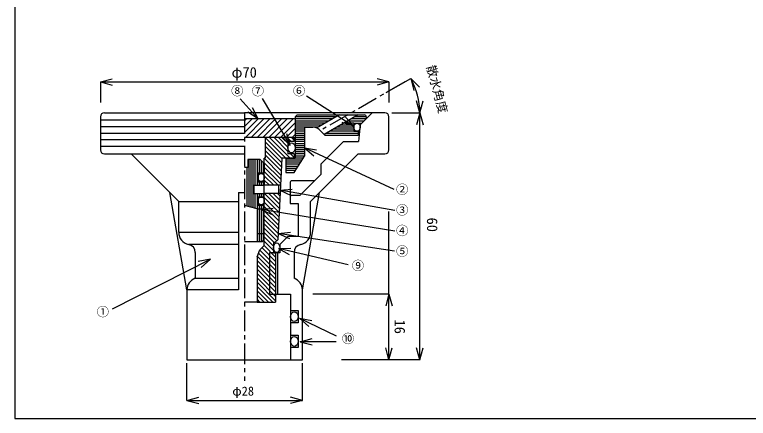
# Model space of a CAD drawing. Units: millimetres, scale not verified. Extents: x -438 to 140, y -184 to 99.
# Drawn here: x -139.9 to 38, y -96.9 to 1.1 of the extents above; entities that cross this region are included whole.
import ezdxf
from ezdxf.enums import TextEntityAlignment as Align

# ---------------------------------------------------------------- set-up
doc = ezdxf.new("R2010")
doc.units = ezdxf.units.MM
doc.linetypes.add('CHAIN1', pattern=[8, 5, -1, 1, -1])
doc.layers.add('0-0_φ3.0_両4 45', color=7, linetype='Continuous')
doc.layers.add('0-1_φ3.0_片3 45', color=7, linetype='Continuous')
doc.styles.add('ＭＳ ゴシック', font='')
doc.styles.get('ＭＳ ゴシック').set_extended_font_data('MS Gothic')

msp = doc.modelspace()

# ---------------------------------------------------------------- linework, layer by layer
at = {"layer": '0-0_φ3.0_両4 45', "color": 4}
for p, q in [((-119.158, -15.222), (-116.261, -14.446)), ((-119.158, -15.222), (-49.158, -15.222)), ((-119.158, -15.222), (-116.261, -15.999)), ((-119.158, -15.222), (-119.158, -20.222)), ((-49.158, -15.222), (-52.056, -14.446)), ((-49.158, -15.222), (-52.056, -15.999)), ((-49.158, -15.222), (-49.158, -20.222)), ((-43.887, -14.405), (-41.766, -16.527)), ((-41.658, -22.722), (-42.435, -19.824)), ((-41.658, -22.722), (-40.882, -19.824)), ((-80.894, -24.222), (-82.256, -21.549)), ((-48.479, -22.722), (-41.658, -22.722)), ((-41.658, -22.722), (-42.435, -25.62)), ((-41.658, -22.722), (-40.882, -25.62)), ((-41.658, -82.722), (-41.658, -22.722)), ((-62.024, -23.722), (-71.908, -23.722)), ((-62.89, -24.222), (-71.908, -24.222)), ((-63.756, -24.722), (-71.908, -24.722)), ((-57.66, -25.977), (-59.686, -23.764)), ((-55.214, -24.722), (-59.256, -24.722)), ((-54.658, -24.222), (-58.39, -24.222)), ((-54.658, -23.722), (-57.524, -23.722)), ((-64.623, -25.222), (-71.908, -25.222)), ((-65.489, -25.722), (-71.908, -25.722)), ((-66.355, -26.222), (-71.908, -26.222)), ((-57.658, -26.222), (-61.855, -26.222)), ((-57.658, -25.722), (-60.989, -25.722)), ((-57.658, -25.222), (-60.123, -25.222)), ((-73.137, -30.683), (-73.952, -27.796)), ((-69.658, -26.722), (-71.908, -26.722)), ((-69.658, -27.222), (-71.908, -27.222)), ((-69.658, -27.722), (-71.908, -27.722)), ((-69.658, -28.222), (-71.908, -28.222)), ((-56.658, -27.722), (-64.453, -27.722)), ((-57.658, -27.222), (-63.587, -27.222)), ((-57.658, -26.722), (-62.721, -26.722)), ((-69.658, -28.722), (-71.908, -28.722)), ((-69.658, -29.222), (-71.908, -29.222)), ((-69.658, -29.722), (-71.908, -29.722)), ((-69.658, -30.222), (-71.908, -30.222)), ((-69.658, -30.722), (-71.908, -30.722)), ((-69.658, -31.222), (-71.908, -31.222)), ((-69.658, -31.722), (-71.908, -31.722)), ((-69.658, -31.222), (-67.361, -33.152)), ((-69.658, -32.222), (-71.908, -32.222)), ((-69.658, -32.722), (-71.908, -32.722)), ((-69.658, -33.222), (-71.908, -33.222)), ((-69.971, -33.722), (-71.908, -33.722)), ((-83.158, -34.022), (-83.158, -45.486)), ((-82.658, -34.022), (-82.658, -45.62)), ((-82.158, -34.022), (-82.158, -45.754)), ((-81.658, -34.022), (-81.658, -40.322)), ((-81.158, -34.022), (-81.158, -40.322)), ((-80.658, -34.022), (-80.658, -37.322)), ((-80.158, -34.272), (-80.158, -37.322)), ((-79.658, -34.772), (-79.658, -37.322)), ((-70.283, -34.222), (-74.158, -34.222)), ((-70.596, -34.722), (-74.158, -34.722)), ((-70.908, -35.222), (-74.158, -35.222)), ((-83.658, -36.022), (-83.658, -45.352)), ((-71.221, -35.722), (-74.158, -35.722)), ((-71.533, -36.222), (-74.158, -36.222)), ((-71.846, -36.722), (-74.158, -36.722)), ((-80.658, -39.522), (-80.658, -40.322)), ((-80.158, -39.522), (-80.158, -40.322)), ((-79.658, -39.522), (-79.658, -40.322)), ((-81.658, -42.322), (-81.658, -45.888)), ((-81.158, -42.322), (-81.158, -46.022)), ((-80.658, -42.322), (-80.658, -43.122)), ((-80.158, -42.322), (-80.158, -43.122)), ((-79.658, -42.322), (-79.658, -43.122)), ((-75.626, -41.497), (-72.909, -42.768)), ((-80.658, -45.122), (-80.658, -54.022)), ((-80.196, -46.192), (-77.46, -47.422)), ((-80.158, -45.122), (-80.158, -54.022)), ((-79.658, -45.122), (-79.658, -53.772)), ((-49.158, -82.722), (-49.158, -46.722)), ((-76.029, -52.004), (-73.282, -53.21)), ((-75.989, -55.689), (-73.346, -57.108)), ((-92.481, -58.241), (-95.416, -58.86)), ((-49.158, -66.722), (-67.658, -66.722)), ((-49.158, -66.722), (-49.935, -69.62)), ((-49.158, -66.722), (-48.382, -69.62)), ((-70.825, -72.606), (-61.97, -76.907)), ((-70.825, -72.606), (-67.879, -73.174)), ((-70.825, -72.606), (-68.558, -74.571)), ((-70.698, -78.299), (-67.801, -77.522)), ((-61.97, -78.299), (-70.698, -78.299)), ((-70.698, -78.299), (-67.801, -79.075)), ((-49.158, -82.722), (-49.935, -79.824)), ((-49.158, -82.722), (-48.382, -79.824)), ((-41.658, -82.722), (-42.435, -79.824)), ((-41.658, -82.722), (-40.882, -79.824)), ((-98.158, -92.543), (-98.158, -83.51)), ((-70.158, -92.543), (-70.158, -83.51)), ((-49.158, -82.722), (-60.658, -82.722)), ((-41.658, -82.722), (-49.158, -82.722)), ((-98.158, -92.543), (-95.261, -91.766)), ((-98.158, -92.543), (-70.158, -92.543)), ((-98.158, -92.543), (-95.261, -93.319)), ((-70.158, -92.543), (-73.056, -91.766)), ((-70.158, -92.543), (-73.056, -93.319))]:
    msp.add_line(p, q, dxfattribs=at)
at = {"layer": '0-0_φ3.0_両4 45', "color": 4, "linetype": 'CHAIN1'}
for p, q in [((-45.302, -15.222), (-65.765, -27.037)), ((-84.158, -22.722), (-84.158, -87.812))]:
    msp.add_line(p, q, dxfattribs=at)
at = {"layer": '0-0_φ3.0_両4 45', "color": 3}
for p, q in [((-118.158, -22.722), (-84.158, -22.722)), ((-50.158, -22.722), (-84.158, -22.722)), ((-119.158, -23.722), (-119.158, -31.722)), ((-71.908, -23.722), (-71.408, -23.222)), ((-71.908, -23.722), (-71.908, -33.722)), ((-71.908, -23.722), (-71.908, -33.722)), ((-71.408, -23.222), (-55.158, -23.222)), ((-54.658, -24.222), (-55.769, -25.222)), ((-54.658, -23.722), (-54.658, -24.222)), ((-49.158, -31.722), (-49.158, -23.722)), ((-69.658, -26.222), (-69.658, -33.222)), ((-69.658, -26.222), (-67.658, -26.222)), ((-57.658, -25.222), (-57.658, -27.222)), ((-57.658, -25.222), (-55.769, -25.222)), ((-65.658, -27.222), (-64.658, -28.222)), ((-56.658, -28.222), (-64.658, -28.222)), ((-57.658, -27.222), (-56.658, -27.222)), ((-56.658, -27.222), (-56.658, -28.222)), ((-72.658, -28.722), (-84.158, -28.722)), ((-79.158, -28.722), (-79.158, -33.722)), ((-73.658, -29.722), (-73.658, -32.722)), ((-72.158, -29.722), (-73.658, -29.722)), ((-72.658, -28.722), (-72.158, -28.722)), ((-72.158, -29.722), (-72.158, -28.722)), ((-118.158, -32.722), (-111.658, -32.722)), ((-111.658, -32.722), (-84.158, -32.722)), ((-79.158, -33.722), (-79.408, -33.722)), ((-75.158, -33.722), (-76.102, -53.532)), ((-72.158, -33.722), (-75.158, -33.722)), ((-74.158, -33.722), (-71.908, -33.722)), ((-74.158, -33.722), (-71.908, -33.722)), ((-74.158, -33.722), (-74.158, -37.222)), ((-72.158, -32.722), (-73.658, -32.722)), ((-72.158, -32.722), (-72.158, -33.722)), ((-72.158, -37.222), (-69.658, -33.222)), ((-68.158, -44.222), (-56.658, -32.722)), ((-56.658, -32.722), (-50.158, -32.722)), ((-83.408, -34.022), (-83.408, -36.022)), ((-80.408, -34.022), (-83.408, -34.022)), ((-80.408, -34.022), (-79.408, -35.022)), ((-79.408, -35.022), (-79.408, -37.322)), ((-65.658, -35.222), (-65.658, -37.722)), ((-83.408, -36.022), (-84.158, -36.022)), ((-80.908, -37.322), (-80.908, -39.522)), ((-80.908, -37.322), (-79.408, -37.322)), ((-70.658, -42.722), (-65.658, -37.722)), ((-81.908, -40.322), (-81.908, -42.322)), ((-81.908, -40.322), (-79.408, -40.322)), ((-80.908, -39.522), (-79.408, -39.522)), ((-79.408, -39.522), (-79.408, -40.322)), ((-73.158, -39.722), (-73.158, -42.722)), ((-67.158, -39.222), (-72.658, -39.222)), ((-85.658, -42.048), (-85.658, -65.722)), ((-85.658, -42.048), (-84.158, -42.048)), ((-81.908, -42.322), (-79.408, -42.322)), ((-79.408, -43.122), (-79.408, -42.322)), ((-70.158, -65.722), (-65.984, -42.048)), ((-100.158, -44.222), (-85.658, -44.222)), ((-80.908, -43.122), (-80.908, -45.122)), ((-80.908, -43.122), (-79.408, -43.122)), ((-73.158, -42.722), (-73.158, -44.722)), ((-73.158, -42.722), (-70.658, -42.722)), ((-68.158, -51.722), (-68.158, -44.222)), ((-81.158, -46.022), (-84.158, -45.218)), ((-81.158, -46.022), (-79.408, -46.022)), ((-81.158, -46.022), (-81.158, -54.022)), ((-80.908, -45.122), (-79.408, -45.122)), ((-79.408, -53.522), (-79.408, -45.122)), ((-73.158, -44.722), (-71.158, -44.722)), ((-71.158, -44.722), (-71.158, -52.722)), ((-100.158, -51.722), (-85.658, -51.722)), ((-81.158, -52.022), (-79.408, -52.022)), ((-85.658, -54.722), (-97.758, -54.722)), ((-79.908, -54.022), (-84.158, -54.022)), ((-80.451, -56.015), (-79.408, -54.972)), ((-79.908, -54.022), (-79.408, -53.522)), ((-76.825, -54.222), (-77.158, -54.222)), ((-76.825, -54.222), (-76.102, -53.532)), ((-75.658, -54.722), (-75.658, -56.722)), ((-96.158, -56.621), (-96.158, -62.894)), ((-81.158, -57.722), (-80.451, -56.015)), ((-78.158, -56.722), (-78.158, -66.722)), ((-75.658, -56.722), (-78.158, -56.722)), ((-76.658, -56.722), (-76.658, -68.722)), ((-76.158, -56.722), (-76.158, -66.722)), ((-72.158, -56.621), (-72.158, -62.894)), ((-81.158, -57.722), (-81.158, -68.722)), ((-96.158, -62.894), (-85.658, -62.894)), ((-98.158, -65.722), (-98.158, -82.722)), ((-70.158, -82.722), (-70.158, -65.722)), ((-78.158, -66.722), (-73.008, -66.722)), ((-73.008, -66.722), (-73.008, -82.722)), ((-81.158, -68.722), (-84.158, -68.722)), ((-81.158, -68.722), (-76.658, -68.722)), ((-73.008, -70.722), (-71.158, -70.722)), ((-71.158, -70.722), (-71.158, -73.722)), ((-73.008, -73.722), (-73.008, -76.722)), ((-71.158, -73.722), (-73.008, -73.722)), ((-73.008, -76.722), (-71.158, -76.722)), ((-71.158, -76.722), (-71.158, -79.722)), ((-71.158, -79.722), (-73.008, -79.722)), ((-98.158, -82.722), (-70.158, -82.722))]:
    msp.add_line(p, q, dxfattribs=at)
at = {"layer": '0-0_φ3.0_両4 45'}
for p, q in [((-84.158, -24.522), (-119.158, -24.522)), ((-61.158, -23.222), (-66.692, -26.417)), ((-56.658, -23.222), (-64.9, -27.981)), ((-84.158, -26.122), (-119.158, -26.122)), ((-84.158, -27.722), (-119.158, -27.722)), ((-84.158, -29.322), (-119.158, -29.322)), ((-79.158, -28.722), (-74.158, -33.722)), ((-79.158, -29.783), (-75.161, -33.78)), ((-78.098, -28.722), (-73.098, -33.722)), ((-77.037, -28.722), (-73.658, -32.101)), ((-75.976, -28.722), (-73.649, -31.049)), ((-74.916, -28.722), (-73.658, -29.98)), ((-73.855, -28.722), (-72.855, -29.722)), ((-72.794, -28.722), (-72.158, -29.358)), ((-84.158, -30.922), (-119.158, -30.922)), ((-79.158, -30.844), (-75.209, -34.793)), ((-79.158, -31.904), (-75.258, -35.805)), ((-79.408, -33.776), (-75.354, -37.83)), ((-79.158, -32.965), (-75.306, -36.817)), ((-73.037, -32.722), (-72.158, -33.601)), ((-79.408, -34.836), (-75.402, -38.842)), ((-79.408, -35.897), (-75.45, -39.855)), ((-79.408, -36.957), (-76.044, -40.322)), ((-79.408, -38.018), (-77.104, -40.322)), ((-79.408, -39.079), (-78.165, -40.322)), ((-79.408, -40.139), (-79.226, -40.322)), ((-75.473, -40.322), (-79.408, -40.322)), ((-75.908, -42.322), (-75.908, -40.322)), ((-75.568, -42.322), (-79.408, -42.322)), ((-79.347, -42.322), (-75.74, -45.929)), ((-78.286, -42.322), (-75.691, -44.917)), ((-77.226, -42.322), (-75.643, -43.905)), ((-76.165, -42.322), (-75.595, -42.892)), ((-79.408, -43.321), (-75.788, -46.942)), ((-79.408, -44.382), (-75.836, -47.954)), ((-79.408, -45.443), (-75.884, -48.967)), ((-79.408, -46.503), (-75.933, -49.979)), ((-79.408, -47.564), (-75.981, -50.992)), ((-79.408, -48.625), (-76.029, -52.004)), ((-79.408, -49.685), (-76.077, -53.017)), ((-79.408, -50.746), (-76.368, -53.786)), ((-79.408, -51.807), (-76.993, -54.222)), ((-79.408, -52.867), (-77.158, -55.117)), ((-79.417, -54.98), (-76.658, -57.739)), ((-79.408, -53.928), (-77.158, -56.178)), ((-80.777, -56.802), (-76.658, -60.921)), ((-80.467, -56.052), (-76.658, -59.86)), ((-79.947, -55.511), (-76.658, -58.799)), ((-81.158, -58.542), (-76.658, -63.042)), ((-81.088, -57.552), (-76.658, -61.981)), ((-81.158, -59.603), (-76.658, -64.103)), ((-81.158, -60.663), (-76.658, -65.163)), ((-81.158, -61.724), (-76.658, -66.224)), ((-81.158, -62.785), (-76.658, -67.285)), ((-81.158, -63.845), (-76.658, -68.345)), ((-81.158, -64.906), (-77.342, -68.722)), ((-81.158, -65.967), (-78.403, -68.722)), ((-81.158, -67.027), (-79.463, -68.722)), ((-81.158, -68.088), (-80.524, -68.722))]:
    msp.add_line(p, q, dxfattribs=at)
at = {"layer": '0-0_φ3.0_両4 45', "color": 2}
for p, q in [((-71.908, -24.222), (-84.158, -24.222)), ((-80.894, -24.222), (-84.158, -27.487)), ((-82.308, -24.222), (-84.158, -26.073)), ((-83.722, -24.222), (-84.158, -24.659)), ((-79.479, -24.222), (-83.979, -28.722)), ((-78.065, -24.222), (-82.565, -28.722)), ((-76.651, -24.222), (-81.151, -28.722)), ((-75.237, -24.222), (-79.737, -28.722)), ((-73.823, -24.222), (-78.323, -28.722)), ((-72.408, -24.222), (-76.908, -28.722)), ((-71.908, -25.136), (-75.494, -28.722)), ((-71.908, -26.551), (-74.08, -28.722)), ((-71.908, -27.965), (-72.662, -28.719)), ((-72.158, -28.722), (-71.908, -28.722))]:
    msp.add_line(p, q, dxfattribs=at)
at = {"layer": '0-0_φ3.0_両4 45', "color": 5}
msp.add_lwpolyline([(-139.949, 99.1), (-139.949, -96.9), (140.051, -96.9), (140.051, 99.1)], dxfattribs=at)
at = {"layer": '0-0_φ3.0_両4 45', "color": 4}
for points in [[(-49.794, -17.816), (-43.887, -14.405), (-43.11, -17.303)], [(-85.265, -19.37), (-80.894, -24.222), (-83.41, -22.589)], [(-79.925, -19.279), (-73.137, -30.683), (-75.286, -28.59)], [(-69.155, -18.646), (-57.66, -25.977), (-60.521, -25.073)], [(-47.926, -41.371), (-69.658, -31.222), (-66.704, -31.745)], [(-47.768, -46.442), (-75.626, -41.497), (-72.637, -41.239)], [(-47.768, -51.45), (-80.196, -46.192), (-77.211, -45.889)], [(-47.813, -56.323), (-76.029, -52.004), (-73.047, -51.675)], [(-59.046, -59.672), (-75.989, -55.689), (-72.99, -55.597)], [(-116.223, -70.295), (-92.481, -58.241), (-94.713, -60.245)]]:
    msp.add_lwpolyline(points, dxfattribs=at)
at = {"layer": '0-0_φ3.0_両4 45', "color": 3}
for points in [[(-53.243, -22.722), (-56.158, -25.637), (-56.508, -29.722)], [(-65.658, -35.222), (-60.158, -29.722), (-56.508, -29.722)], [(-100.158, -51.722), (-100.158, -44.222), (-111.658, -32.722)], [(-79.408, -54.972), (-79.408, -54.718), (-79.408, -33.722)], [(-74.158, -33.722), (-74.158, -37.222), (-72.158, -37.222)], [(-85.658, -65.722), (-98.158, -65.722), (-102.333, -42.048)], [(-71.158, -52.722), (-73.658, -52.722), (-75.658, -54.722)], [(-77.158, -54.222), (-77.158, -56.722), (-76.658, -56.722)]]:
    msp.add_lwpolyline(points, dxfattribs=at)
at = {"layer": '0-0_φ3.0_両4 45', "color": 4}
msp.add_arc((-58.292, -22.722), 16.634, 0, 30, dxfattribs=at)
at = {"layer": '0-0_φ3.0_両4 45', "color": 3}
for centre, radius, start, end in [((-118.158, -23.722), 1, 90, 180), ((-118.158, -23.722), 1, 90, 180), ((-118.158, -23.722), 1, 90, 180), ((-50.158, -23.722), 1, 0, 90), ((-55.158, -23.722), 0.5, 0, 90), ((-67.658, -28.722), 2.5, 36.8699, 90), ((-118.158, -31.722), 1, 180, 270), ((-50.158, -31.722), 1, 270, 0), ((-72.658, -39.722), 0.5, 90, 180), ((-97.158, -51.722), 3, 180, 258.46304), ((-71.158, -51.722), 3, 281.53696, 0), ((-98.158, -56.621), 2, 0, 78.46304), ((-70.158, -56.621), 2, 101.53696, 180), ((-95.158, -65.722), 3, 109.47122, 180), ((-73.158, -65.722), 3, 0, 70.52878)]:
    msp.add_arc(centre, radius, start, end, dxfattribs=at)
at = {"layer": '0-0_φ3.0_両4 45'}
for centre, major_axis, ratio in [((-56.908, -26.222), (0, 1), 0.75), ((-72.783, -31.222), (0, 1.2), 0.7292), ((-80.158, -38.422), (0, 0.95), 0.7895), ((-80.158, -44.122), (0, 0.95), 0.7895), ((-76.408, -55.472), (0, 1.2), 0.625), ((-72.083, -72.222), (0, 1.2), 0.770833), ((-72.083, -78.222), (0, 1.2), 0.770833)]:
    msp.add_ellipse(centre, major_axis=major_axis, ratio=ratio, dxfattribs=at)
at = {"layer": '0-1_φ3.0_片3 45', "color": 5}
msp.add_lwpolyline([(-139.949, 99.1), (-139.949, -96.9), (140.051, -96.9), (140.051, 99.1)], dxfattribs=at)

# ---------------------------------------------------------------- texts
at = {"layer": '0-0_φ3.0_両4 45', "style": 'ＭＳ ゴシック'}
for s, height, p in [('φ70', 2.566, (-87.341, -14.959)), ('⑧', 2.199, (-87.45, -19.145)), ('⑦', 2.199, (-82.45, -19.145)), ('⑥', 2.199, (-72.45, -19.145)), ('②', 2.199, (-47.444, -43.086)), ('③', 2.199, (-47.444, -48.086)), ('④', 2.199, (-47.444, -53.086)), ('⑤', 2.199, (-47.444, -58.086)), ('⑨', 2.199, (-58.17, -61.571)), ('①', 2.199, (-120.071, -72.785)), ('⑩', 2.199, (-60.564, -79.306)), ('φ28', 2.199, (-87.158, -92.043))]:
    msp.add_text(s, height=height, dxfattribs=at).set_placement(p, align=Align.BOTTOM_LEFT)
for s, height, rotation, p in [('散水角度', 2.199, 285, (-40.718, -11.652)), ('60', 2.566, 270, (-40.702, -48.16)), ('16', 2.566, 270, (-48.557, -72.915))]:
    msp.add_text(s, height=height, rotation=rotation, dxfattribs=at).set_placement(p, align=Align.BOTTOM_LEFT)

doc.saveas('drawing.dxf')
